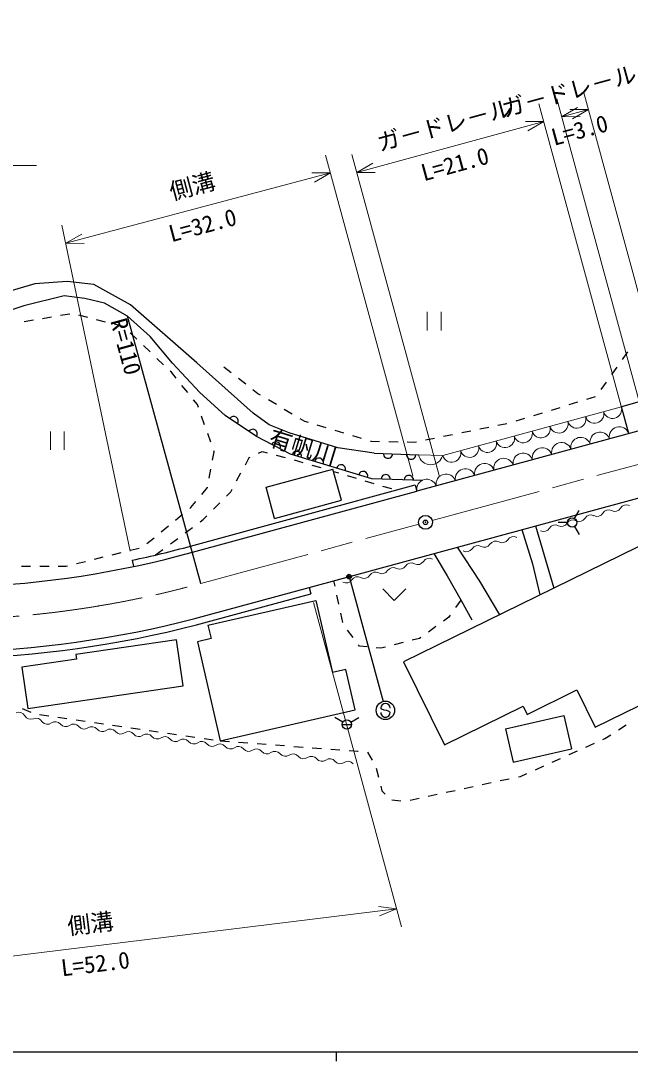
# Model space of a CAD drawing. Units: millimetres, scale not verified. Extents: x 40000 to 680000, y 20000 to 380000.
# Drawn here: x 133844 to 199851, y 204000 to 316628 of the extents above; entities that cross this region are included whole.
import ezdxf
from ezdxf.enums import TextEntityAlignment as Align

# ---------------------------------------------------------------- set-up
doc = ezdxf.new("R2010")
doc.units = ezdxf.units.MM
doc.header["$LTSCALE"] = 1000
doc.header["$PDMODE"] = 32
doc.header["$PDSIZE"] = 500
doc.linetypes.add('CHAIN', pattern=[18.5, 12, -1.5, 3.5, -1.5])
for name, color, linetype, lineweight in [('M-BGD-RSTR', 7, 'Continuous', 25), ('M-BMK', 2, 'CHAIN', 13), ('M-BMK-SRVR', 3, 'Continuous', 25), ('M-STR-HTXT', 7, 'Continuous', 13), ('M-STR-STRC', 7, 'Continuous', 25), ('M-TTL-BAND', 7, 'Continuous', 25)]:
    doc.layers.add(name, color=color, linetype=linetype, lineweight=lineweight)
doc.styles.add('@ＭＳ ゴシック', font='')
doc.styles.add('ＭＳ ゴシック', font='')
doc.styles.get('@ＭＳ ゴシック').set_extended_font_data('@MS Gothic')
doc.styles.get('ＭＳ ゴシック').set_extended_font_data('MS Gothic')

msp = doc.modelspace()

# ---------------------------------------------------------------- linework, layer by layer
at = {"layer": 'M-BGD-RSTR'}
for p, q in [((382340, 321653), (176757, 265712)), ((138860, 288409), (135361, 288159)), ((141759, 288084), (138860, 288409)), ((135361, 288159), (130938, 286860)), ((145733, 285885), (141759, 288084)), ((138537, 286858), (134166, 285774)), ((140775, 286579), (138537, 286858)), ((142908, 286054), (140775, 286579)), ((134166, 285774), (130529, 284585)), ((145403, 284644), (142908, 286054)), ((152906, 279587), (145733, 285885)), ((135204, 284211), (134218, 284044)), ((137176, 284545), (136190, 284378)), ((139148, 284878), (138162, 284711)), ((141091, 284522), (140123, 284773)), ((143027, 284022), (142059, 284272)), ((153350, 255716), (145403, 284644)), ((147839, 282452), (145403, 284644)), ((144964, 283521), (143995, 283771)), ((146423, 282167), (145703, 282861)), ((150287, 279549), (147839, 282452)), ((147864, 280780), (147144, 281474)), ((199560, 280780), (198980, 279965)), ((149305, 279393), (148585, 280087)), ((153225, 276402), (150287, 279549)), ((159004, 274139), (152906, 279587)), ((150153, 278577), (150025, 278700)), ((150670, 277937), (150153, 278577)), ((156634, 278531), (155849, 279150)), ((198400, 279150), (197820, 278336)), ((151927, 276382), (151299, 277159)), ((158205, 277293), (157419, 277912)), ((197240, 277521), (196661, 276706)), ((155977, 273908), (153225, 276402)), ((159516, 276259), (158990, 276674)), ((159800, 276091), (159516, 276259)), ((152974, 275087), (152556, 275604)), ((153086, 274771), (152974, 275087)), ((161523, 275075), (160662, 275583)), ((194152, 275330), (193196, 275039)), ((196066, 275913), (195109, 275621)), ((200828, 275371), (198898, 274846)), ((199686, 271951), (198898, 274846)), ((153755, 272886), (153421, 273829)), ((159387, 271635), (155977, 273908)), ((160753, 272889), (159004, 274139)), ((163245, 274058), (162384, 274566)), ((190325, 274166), (189369, 273874)), ((192239, 274748), (191282, 274457)), ((162927, 272014), (160753, 272889)), ((164623, 273245), (164106, 273550)), ((165006, 273129), (164623, 273245)), ((166920, 272550), (165963, 272840)), ((184539, 272603), (183559, 272406)), ((186475, 272994), (185519, 272801)), ((186499, 273001), (186475, 272994)), ((188412, 273583), (187455, 273292)), ((154425, 271002), (154090, 271944)), ((163053, 269731), (159387, 271635)), ((168201, 270390), (162927, 272014)), ((165086, 255282), (226841, 272086)), ((168835, 271972), (167878, 272261)), ((170749, 271393), (169792, 271682)), ((180618, 271812), (179638, 271615)), ((182578, 272208), (181598, 272010)), ((172124, 269840), (168201, 270390)), ((171823, 271068), (171706, 271103)), ((172701, 271052), (171823, 271068)), ((174701, 271017), (173701, 271035)), ((176512, 270984), (175701, 270999)), ((176697, 271022), (176512, 270984)), ((178657, 271417), (177677, 271219)), ((154626, 269080), (154791, 269971)), ((154791, 269971), (154759, 270059)), ((158166, 268577), (158573, 269338)), ((158573, 269338), (158697, 269396)), ((159604, 269816), (160000, 270000)), ((160000, 270000), (160546, 269861)), ((161515, 269614), (162484, 269367)), ((171862, 267060), (163053, 269731)), ((172124, 269840), (176920, 269630)), ((154261, 267113), (154443, 268096)), ((160414, 266136), (167651, 268105)), ((163449, 269104), (164408, 268821)), ((165367, 268537), (166325, 268253)), ((168570, 264728), (167651, 268105)), ((157223, 266813), (157695, 267695)), ((167723, 267840), (168243, 267686)), ((169202, 267402), (170161, 267118)), ((177375, 266861), (171862, 267060)), ((152243, 259767), (176573, 266388)), ((153449, 265359), (154073, 266098)), ((154073, 266098), (154079, 266130)), ((156594, 265634), (156752, 265931)), ((161333, 262759), (160414, 266136)), ((171120, 266834), (172079, 266551)), ((173038, 266267), (173997, 265983)), ((176573, 266388), (176757, 265712)), ((152427, 259092), (176757, 265712)), ((156124, 265165), (156594, 265634)), ((161333, 262759), (168570, 264728)), ((152139, 263850), (152257, 263947)), ((152257, 263947), (152804, 264595)), ((154710, 263751), (155417, 264458)), ((193814, 262752), (194314, 263618)), ((150597, 262577), (151368, 263213)), ((153255, 262383), (153600, 262640)), ((153600, 262640), (154003, 263044)), ((149055, 261303), (149826, 261940)), ((151652, 261189), (152453, 261786)), ((204031, 261333), (175310, 247222)), ((188120, 261550), (189261, 257832)), ((189605, 261954), (191563, 255207)), ((193064, 262319), (192064, 262319)), ((193814, 261886), (194314, 261020)), ((147513, 260030), (148284, 260667)), ((150048, 259994), (150850, 260591)), ((143752, 258825), (144722, 259067)), ((145693, 259308), (146663, 259549)), ((148444, 258799), (149246, 259396)), ((181099, 259639), (183519, 255954)), ((139870, 257861), (140840, 258102)), ((141811, 258343), (142781, 258584)), ((145891, 258231), (146035, 257546)), ((178595, 258958), (180030, 256544)), ((133903, 257588), (134903, 257588)), ((135903, 257588), (136903, 257588)), ((137903, 257588), (138774, 257588)), ((138774, 257588), (138899, 257619)), ((189261, 257832), (190077, 254477)), ((167877, 255419), (167752, 256007)), ((180030, 256544), (181533, 253861)), ((183519, 255954), (185687, 252320)), ((154273, 252340), (165086, 255282)), ((154458, 251664), (165270, 254606)), ((165086, 255282), (165270, 254606)), ((154120, 251211), (165818, 253885)), ((165818, 253885), (167601, 246086)), ((168293, 253463), (168085, 254441)), ((181499, 253922), (180931, 253099)), ((181533, 253861), (182714, 251768)), ((168709, 251507), (168501, 252485)), ((154120, 251211), (154454, 249749)), ((180211, 252057), (179616, 251628)), ((180363, 252276), (180211, 252057)), ((169827, 249872), (169221, 250668)), ((178804, 251045), (177992, 250461)), ((150692, 249600), (139807, 248010)), ((151415, 244652), (150692, 249600)), ((154454, 249749), (152992, 249415)), ((152992, 249415), (155443, 238691)), ((170546, 248928), (170433, 249077)), ((171355, 248849), (170546, 248928)), ((175272, 249322), (174302, 249076)), ((177027, 249766), (176241, 249567)), ((177181, 249877), (177027, 249766)), ((139807, 248010), (139880, 247515)), ((172837, 248705), (172351, 248752)), ((173333, 248830), (172837, 248705)), ((139880, 247515), (133943, 246647)), ((175310, 247222), (179720, 238247)), ((133943, 246647), (134593, 242195)), ((169063, 246420), (167601, 246086)), ((170066, 242034), (169063, 246420)), ((134593, 242195), (151415, 244652)), ((188687, 241538), (194072, 244184)), ((194072, 244184), (196057, 240145)), ((196057, 240145), (202788, 243453)), ((133988, 242167), (134919, 241802)), ((179720, 238247), (188246, 242436)), ((188246, 242436), (188687, 241538)), ((135876, 241533), (136865, 241389)), ((137855, 241245), (138844, 241102)), ((155443, 238691), (170066, 242034)), ((168725, 240696), (167859, 241196)), ((169591, 240696), (170457, 241196)), ((186337, 239980), (192673, 241434)), ((192673, 241434), (193500, 237827)), ((139834, 240958), (140824, 240814)), ((141813, 240670), (142803, 240527)), ((143793, 240383), (144782, 240239)), ((145772, 240096), (146761, 239952)), ((168658, 240446), (169658, 240446)), ((186337, 239980), (187164, 236374)), ((198582, 239869), (199423, 240409)), ((147751, 239808), (148741, 239664)), ((149730, 239521), (150720, 239377)), ((151709, 239233), (152699, 239090)), ((153689, 238946), (154678, 238802)), ((196880, 238823), (197108, 238925)), ((197108, 238925), (197740, 239330)), ((155443, 238691), (156440, 238615)), ((157437, 238540), (158434, 238464)), ((159431, 238388), (160428, 238312)), ((161426, 238236), (162423, 238161)), ((163420, 238085), (164417, 238009)), ((165414, 237933), (166411, 237857)), ((167408, 237782), (168405, 237706)), ((187164, 236374), (193500, 237827)), ((195054, 238007), (195967, 238415)), ((169402, 237630), (170297, 237562)), ((170297, 237562), (170400, 237554)), ((171389, 237466), (171894, 236602)), ((191402, 236375), (192315, 236783)), ((193228, 237191), (194141, 237599)), ((172323, 235708), (172579, 234741)), ((189576, 235559), (190489, 235967)), ((185780, 234369), (186758, 234579)), ((187735, 234789), (187958, 234836)), ((187958, 234836), (188663, 235152)), ((172836, 233774), (172967, 233279)), ((172967, 233279), (173296, 232919)), ((179913, 233110), (180891, 233320)), ((181869, 233530), (182847, 233740)), ((183824, 233949), (184802, 234159)), ((174024, 232287), (175019, 232179)), ((176002, 232271), (176980, 232481)), ((177958, 232690), (178936, 232900))]:
    msp.add_line(p, q, dxfattribs=at)
at = {"layer": 'M-BGD-RSTR', "lineweight": 13}
for p, q in [((177866, 285105), (177866, 283105)), ((179366, 285105), (179366, 283105)), ((137052, 272171), (137052, 270171)), ((138552, 272171), (138552, 270171)), ((173044, 255140), (174294, 253890)), ((175544, 255140), (174294, 253890))]:
    msp.add_line(p, q, dxfattribs=at)
at = {"layer": 'M-BGD-RSTR', "lineweight": 18}
for p, q in [((179542, 269579), (198898, 274846)), ((199686, 271951), (176757, 265712)), ((176920, 269630), (179542, 269579))]:
    msp.add_line(p, q, dxfattribs=at)
at = {"layer": 'M-BGD-RSTR'}
for centre in [(193564, 262319), (169158, 240446)]:
    msp.add_circle(centre, 500, dxfattribs=at)
at = {"layer": 'M-BGD-RSTR', "lineweight": 18}
for centre, radius, start, end in [((197930, 274586), 1003, 195.39443, 15.04974), ((194058, 273532), 1003, 195.39443, 15.04974), ((195994, 274059), 1003, 195.39443, 15.04974), ((190187, 272479), 1003, 195.39443, 15.04974), ((192123, 273005), 1003, 195.39443, 15.04974), ((198665, 271590), 1083, 19.46472, 190.97946), ((186316, 271425), 1003, 195.39443, 15.04974), ((188251, 271952), 1003, 195.39443, 15.04974), ((194496, 270456), 1083, 19.46472, 190.97946), ((196580, 271023), 1083, 19.46472, 190.97946), ((182444, 270372), 1003, 195.39443, 15.04974), ((184380, 270899), 1003, 195.39443, 15.04974), ((190327, 269322), 1083, 19.46472, 190.97946), ((192411, 269889), 1083, 19.46472, 190.97946), ((178237, 269916), 1348, 192.23673, 345.525), ((180509, 269845), 1003, 195.39443, 15.04974), ((186158, 268187), 1083, 19.46472, 190.97946), ((188243, 268754), 1083, 19.46472, 190.97946), ((181989, 267053), 1083, 19.46472, 190.97946), ((184074, 267620), 1083, 19.46472, 190.97946), ((177820, 265918), 1083, 19.46472, 190.97946), ((179905, 266486), 1083, 19.46472, 190.97946), ((197505, 262961), 725, 62.22427, 149.42991), ((198180, 264244), 725, 242.22427, 329.42991), ((199429, 263506), 725, 62.22427, 149.42991), ((193656, 261870), 725, 62.22427, 149.42991), ((194332, 263153), 725, 242.22427, 329.42991), ((195580, 262415), 725, 62.22427, 149.42991), ((196256, 263698), 725, 242.22427, 329.42991), ((190484, 262062), 725, 242.22427, 329.42991), ((191732, 261325), 725, 62.22427, 149.42991), ((192408, 262607), 725, 242.22427, 329.42991), ((185276, 259579), 725, 60.48244, 147.68808), ((185991, 260841), 725, 240.48244, 327.68808), ((187216, 260066), 725, 60.48244, 147.68808), ((182111, 259867), 725, 240.48244, 327.68808), ((183336, 259092), 725, 60.48244, 147.68808), ((184051, 260354), 725, 240.48244, 327.68808), ((176132, 257219), 725, 60.85394, 148.05957), ((176838, 258485), 725, 240.85394, 328.05957), ((178068, 257718), 725, 60.85394, 148.05957), ((172258, 256220), 725, 60.85394, 148.05957), ((172965, 257486), 725, 240.85394, 328.05957), ((174195, 256719), 725, 60.85394, 148.05957), ((174901, 257986), 725, 240.85394, 328.05957), ((169091, 256488), 725, 240.85394, 328.05957), ((170322, 255721), 725, 60.85394, 148.05957), ((171028, 256987), 725, 240.85394, 328.05957), ((133628, 241064), 725, 27.50815, 114.71378), ((134914, 241734), 725, 207.50815, 294.71378), ((135520, 240417), 725, 27.50815, 114.71378), ((136729, 241205), 725, 218.70113, 305.90677), ((137579, 240031), 725, 38.70113, 125.90677), ((138711, 240937), 725, 218.70113, 305.90677), ((139561, 239763), 725, 38.70113, 125.90677), ((140693, 240669), 725, 218.70113, 305.90677), ((141543, 239495), 725, 38.70113, 125.90677), ((142675, 240401), 725, 218.70113, 305.90677), ((143525, 239227), 725, 38.70113, 125.90677), ((144657, 240134), 725, 218.70113, 305.90677), ((145507, 238959), 725, 38.70113, 125.90677), ((146639, 239866), 725, 218.70113, 305.90677), ((147489, 238691), 725, 38.70113, 125.90677), ((148621, 239598), 725, 218.70113, 305.90677), ((149471, 238424), 725, 38.70113, 125.90677), ((150603, 239330), 725, 218.70113, 305.90677), ((151453, 238156), 725, 38.70113, 125.90677), ((152585, 239062), 725, 218.70113, 305.90677), ((153435, 237888), 725, 38.70113, 125.90677), ((154567, 238794), 725, 218.70113, 305.90677), ((155417, 237620), 725, 38.70113, 125.90677), ((156549, 238527), 725, 218.70113, 305.90677), ((157399, 237352), 725, 38.70113, 125.90677), ((158531, 238259), 725, 218.70113, 305.90677), ((159381, 237084), 725, 38.70113, 125.90677), ((160513, 237991), 725, 218.70113, 305.90677), ((161363, 236816), 725, 38.70113, 125.90677), ((162495, 237723), 725, 218.70113, 305.90677), ((163345, 236549), 725, 38.70113, 125.90677), ((164477, 237455), 725, 218.70113, 305.90677), ((165327, 236281), 725, 38.70113, 125.90677), ((166459, 237187), 725, 218.70113, 305.90677), ((167309, 236013), 725, 38.70113, 125.90677), ((168441, 236920), 725, 218.70113, 305.90677), ((169291, 235745), 725, 38.70113, 125.90677)]:
    msp.add_arc(centre, radius, start, end, dxfattribs=at)
at = {"layer": 'M-BGD-RSTR'}
for centre, radius, start, end in [((156891, 273299), 500, 326.30993, 146.30993), ((158971, 271912), 500, 326.30993, 146.30993), ((161474, 270551), 500, 332.55354, 152.55354), ((163743, 269521), 500, 343.13134, 163.13134), ((166136, 268796), 500, 343.13134, 163.13134), ((173623, 269774), 500, 177.49383, 357.49383), ((176121, 269665), 500, 177.49383, 357.49383), ((168528, 268071), 500, 343.13134, 163.13134), ((170921, 267345), 500, 343.13134, 163.13134), ((173377, 267005), 500, 357.93352, 177.93352), ((175876, 266915), 500, 357.93352, 177.93352), ((124211, 361786), 106500, 258.90629, 285.36358), ((124211, 361786), 105800, 281.82474, 285.36405), ((124211, 361786), 113500, 258.90629, 285.35915), ((124211, 361786), 114200, 258.99198, 285.35873)]:
    msp.add_arc(centre, radius, start, end, dxfattribs=at)
at = {"layer": 'M-BMK'}
for p, q in [((178400, 262532), (273444, 288394)), ((153350, 255716), (176952, 262138))]:
    msp.add_line(p, q, dxfattribs=at)
msp.add_arc((124211, 361786), 110000, 246.79612, 285.36132, dxfattribs=at)
at = {"layer": 'M-BMK-SRVR'}
msp.add_circle((177676, 262335), 750, dxfattribs=at)
msp.add_point((177676, 262335), dxfattribs=at)
at = {"layer": 'M-STR-HTXT'}
for p, q in [((204248, 274229), (194796, 308966)), ((199423, 272916), (189971, 307653)), ((201353, 273441), (191901, 308178)), ((194154, 307255), (192426, 306248)), ((195321, 307036), (192426, 306248)), ((195321, 307036), (193321, 307028)), ((193593, 306029), (195321, 307036)), ((170233, 300210), (190496, 305723)), ((190496, 305723), (188496, 305716)), ((188768, 304717), (190496, 305723)), ((192426, 306248), (194426, 306256)), ((166858, 302090), (176311, 267352)), ((179160, 267402), (169708, 302139)), ((116555, 300955), (135555, 300955)), ((171961, 301216), (170233, 300210)), ((167383, 300160), (138708, 292543)), ((167383, 300160), (165383, 300164)), ((165649, 299164), (167383, 300160)), ((170233, 300210), (172233, 300217)), ((138298, 294500), (145686, 259210)), ((140442, 293539), (138708, 292543)), ((138708, 292543), (140708, 292538)), ((165532, 253641), (175080, 218554)), ((174555, 220484), (172574, 220762)), ((174555, 220484), (108814, 212409)), ((172701, 219735), (174555, 220484))]:
    msp.add_line(p, q, dxfattribs=at)
at = {"layer": 'M-STR-STRC'}
for p, q in [((169439, 256311), (173076, 242947)), ((172943, 242122), (172843, 242240)), ((173188, 241983), (172943, 242122)), ((173488, 241981), (173188, 241983)), ((173734, 241869), (173488, 241981)), ((173839, 241733), (173734, 241869))]:
    msp.add_line(p, q, dxfattribs=at)
for centre, radius in [((169400, 256456), 150), ((169400, 256456), 120), ((169400, 256456), 90), ((169400, 256456), 60), ((169400, 256456), 30), ((173338, 241982), 1000)]:
    msp.add_circle(centre, radius, dxfattribs=at)
for centre, start, end in [((173343, 242237), 359.55488, 179.55488), ((173339, 241737), 179.55488, 359.55488)]:
    msp.add_arc(centre, 500, start, end, dxfattribs=at)
msp.add_point((169400, 256456), dxfattribs=at)
at = {"layer": 'M-TTL-BAND'}
for p, q in [((40000, 205000), (579000, 205000)), ((168000, 205000), (168000, 204000))]:
    msp.add_line(p, q, dxfattribs=at)

# ---------------------------------------------------------------- texts
at = {"layer": 'M-BGD-RSTR', "style": 'ＭＳ ゴシック'}
msp.add_text('R=110', height=1833, rotation=285.373, dxfattribs=at).set_placement((142993, 283981), align=Align.BOTTOM_LEFT)
msp.add_text('有帆川', height=1833, rotation=343.045, dxfattribs=at).set_placement((164412, 270497), align=Align.MIDDLE_CENTER)
at = {"layer": 'M-STR-HTXT', "style": 'ＭＳ ゴシック'}
for s, rotation, p in [('ガ－ドレ－ル', 15.222, (193611, 307607)), ('ガ－ドレ－ル', 15.222, (180102, 303931)), ('側溝', 14.876, (152789, 297318)), ('側溝', 7.003, (141563, 217439))]:
    msp.add_text(s, height=1833, rotation=rotation, dxfattribs=at).set_placement(p, align=Align.BOTTOM_CENTER)
at = {"layer": 'M-STR-HTXT', "style": '@ＭＳ ゴシック'}
for s, rotation, p in [('L=3.0', 15.222, (194136, 305677)), ('L=21.0', 15.222, (180627, 302002)), ('L=32.0', 14.876, (153302, 295385)), ('L=52.0', 7.003, (141806, 215454))]:
    msp.add_text(s, height=1833, rotation=rotation, dxfattribs=at).set_placement(p, align=Align.TOP_CENTER)

doc.saveas('drawing.dxf')
